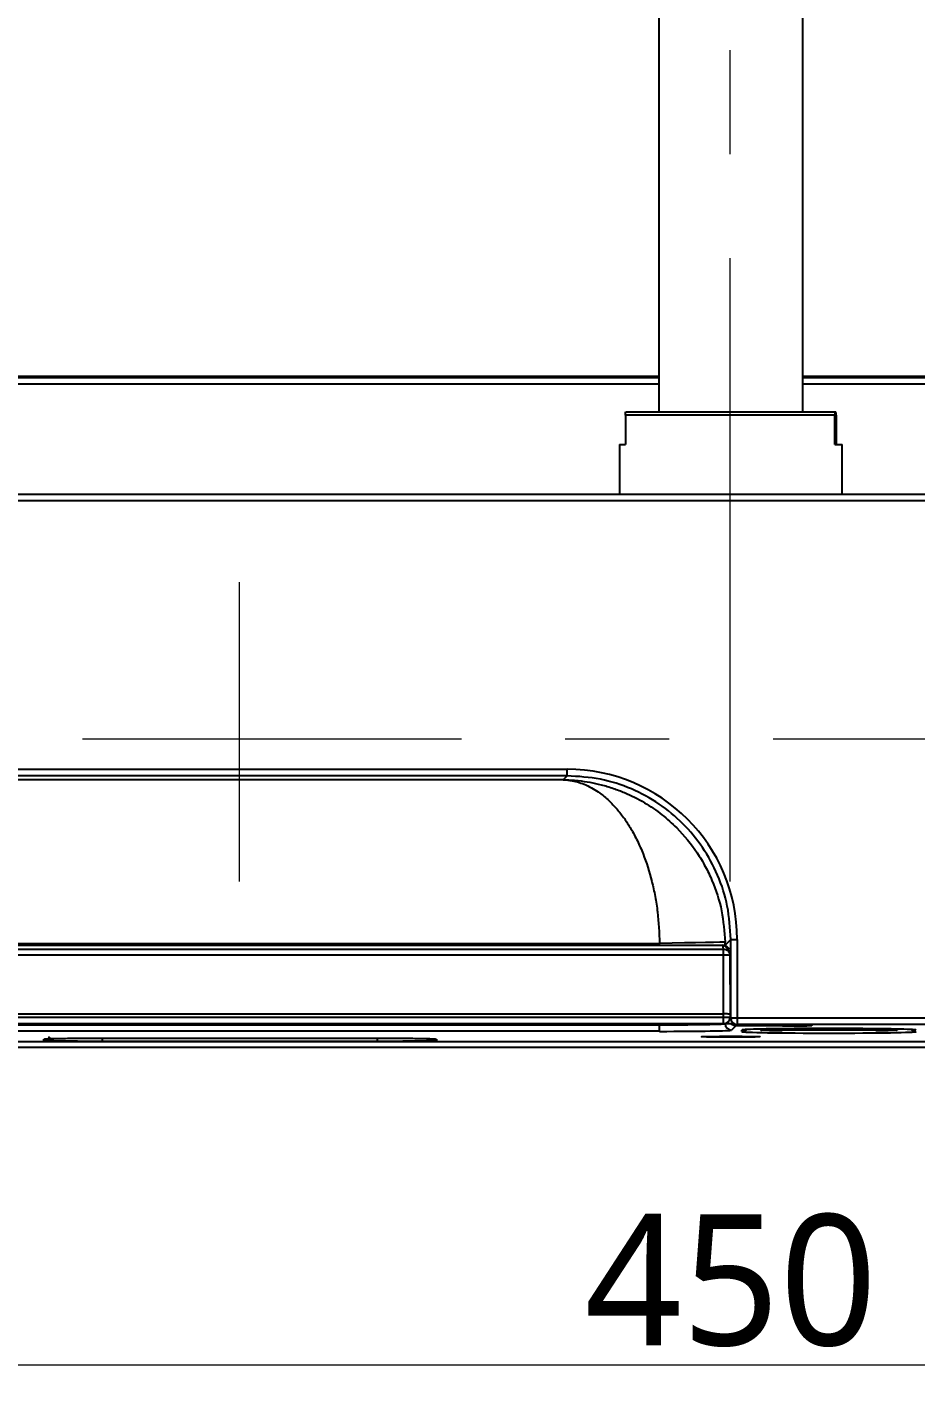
# Model space of a CAD drawing. Extents: x -2463 to 697, y 0 to 2315.
# Drawn here: x -1796.7 to -1660.8, y 392.6 to 599 of the extents above; entities that cross this region are included whole.
import ezdxf

# ---------------------------------------------------------------- set-up
doc = ezdxf.new("R2010")
doc.units = 0
doc.header["$LTSCALE"] = 10
doc.header["$MEASUREMENT"] = 0
doc.header["$PDMODE"] = 3
doc.header["$PDSIZE"] = -10
doc.linetypes.add('CENTER2', pattern=[28.575, 19.05, -3.175, 3.175, -3.175])
doc.layers.get('0').update_dxf_attribs({"linetype": 'CONTINUOUS'})
doc.layers.get('DEFPOINTS').update_dxf_attribs({"linetype": 'CONTINUOUS'})
doc.layers.add('Cneter', color=1, linetype='CENTER2', lineweight=13)
doc.styles.add('Daelim Dimension', font='NanumGothic.ttf')
doc.dimstyles.new('DEFAULT', dxfattribs={"dimscale": 2, "dimtxt": 2, "dimasz": 2, "dimexe": 0, "dimexo": 2, "dimgap": 1, "dimtad": 1, "dimdec": 1, "dimzin": 9, "dimdsep": 46, "dimtxsty": 'Daelim Dimension', "dimcen": 0.5, "dimclrd": 252, "dimclre": 252, "dimclrt": 3, "dimadec": 1, "dimazin": 0, "dimtfac": 1, "dimtdec": 1, "dimtix": 1, "dimtmove": 0, "dimatfit": 3, "dimfxl": 1, "dimtolj": 1, "dimtzin": 1, "dimlwd": 9, "dimlwe": 9, "dimarcsym": 0})

# ---------------------------------------------------------------- blocks, each defined once
blk = doc.blocks.new('*D40')
at = {"color": 5, "lineweight": 9, "ltscale": 0.5, "transparency": 16777216}
for p, q in [((-1914.12, 440.84), (-1914.12, 392.6)), ((-1464.12, 440.84), (-1464.12, 392.6)), ((-1906.12, 394.6), (-1472.12, 394.6))]:
    blk.add_line(p, q, dxfattribs=at)
at = {"color": 5, "ltscale": 0.5, "transparency": 16777216}
for points in [[(-1906.12, 395.93), (-1906.12, 393.27), (-1914.12, 394.6)], [(-1472.12, 395.93), (-1472.12, 393.27), (-1464.12, 394.6)]]:
    blk.add_solid(points, dxfattribs=at)
at = {"layer": 'DEFPOINTS', "color": 0, "ltscale": 0.5, "transparency": 16777216}
for p in [(-1914.12, 444.84), (-1464.12, 444.84), (-1464.12, 394.6)]:
    blk.add_point(p, dxfattribs=at)
at = {"color": 7, "ltscale": 0.5, "transparency": 16777216, "insert": (-1689.12, 407.46), "char_height": 20, "attachment_point": 5, "style": 'Daelim Dimension'}
blk.add_mtext('\\A1;450', dxfattribs=at)

msp = doc.modelspace()

# ---------------------------------------------------------------- linework, layer by layer
at = {"color": 7, "linetype": 'Continuous', "lineweight": 25}
for p, q in [((-1700.12, 996.51), (-1700.12, 540.23)), ((-1678.12, 540.23), (-1678.12, 996.51)), ((-1700.12, 545.63), (-1904.13, 545.63)), ((-1474.12, 545.63), (-1678.12, 545.63)), ((-1705.22, 539.73), (-1705.22, 535.23)), ((-1673.23, 539.73), (-1705.22, 539.73)), ((-1705.19, 540.23), (-1673.2, 540.23)), ((-1673.23, 535.23), (-1673.23, 539.73)), ((-1673.2, 540.23), (-1673.06, 540.23)), ((-1673.03, 539.73), (-1673.03, 535.23)), ((-1706.12, 535.23), (-1706.12, 527.63)), ((-1706.12, 535.23), (-1705.22, 535.23)), ((-1673.23, 535.23), (-1672.12, 535.23)), ((-1672.12, 527.63), (-1672.12, 535.23)), ((-1887.05, 527.63), (-1491.19, 527.63)), ((-1491.19, 526.63), (-1887.05, 526.63)), ((-1901.5, 485.61), (-1714.14, 485.61)), ((-1714.14, 484.61), (-1714.14, 485.61)), ((-1714.74, 484.01), (-1910.95, 484.01)), ((-1714.14, 484.61), (-1901.5, 484.61)), ((-1714.14, 484.61), (-1714.74, 484.01)), ((-1911.4, 459.01), (-1700, 459.01)), ((-1690.25, 458.13), (-1690.33, 458.73)), ((-1690, 458.76), (-1689.14, 459.62)), ((-1689.14, 459.62), (-1688.14, 459.62)), ((-1689.14, 447.61), (-1689.14, 459.62)), ((-1688.14, 459.62), (-1688.14, 447.61)), ((-1901.49, 458.13), (-1690.25, 458.13)), ((-1690.25, 457.21), (-1901.49, 457.21)), ((-1690.25, 457.21), (-1690.25, 458.13)), ((-1690.24, 448.23), (-1690.25, 457.21)), ((-1689.25, 457.16), (-1689.24, 448.2)), ((-1689.25, 456.73), (-1689.19, 456.73)), ((-1689.19, 456.73), (-1689.16, 456.73)), ((-1689.16, 456.73), (-1689.15, 447.6)), ((-1901.5, 448.23), (-1690.24, 448.23)), ((-1690.24, 447.73), (-1690.24, 448.23)), ((-1690.24, 448.23), (-1690.24, 448.23)), ((-1689.24, 448.2), (-1689.24, 447.73)), ((-1911.4, 446.56), (-1700, 446.56)), ((-1901.5, 447.73), (-1690.24, 447.73)), ((-1690.24, 446.73), (-1901.5, 446.73)), ((-1700, 445.57), (-1700, 446.56)), ((-1690.24, 446.73), (-1690.24, 447.73)), ((-1690.24, 447.73), (-1689.24, 447.73)), ((-1688.62, 446.73), (-1690.24, 446.73)), ((-1689.15, 447.6), (-1689.14, 447.61)), ((-1689.14, 447.61), (-1688.14, 447.61)), ((-1688.35, 446.41), (-1689, 445.75)), ((-1681.23, 446.41), (-1688.35, 446.41)), ((-1688.14, 446.61), (-1688.15, 446.6)), ((-1688.15, 446.6), (-1681.2, 446.6)), ((-1688.14, 447.61), (-1688.14, 446.61)), ((-1676.7, 446.52), (-1676.74, 446.48)), ((-1700, 445.57), (-1911.4, 445.57)), ((-1794.12, 444.19), (-1794.12, 444.38)), ((-1785.13, 444.54), (-1743.11, 444.54)), ((-1743.11, 444.03), (-1785.13, 444.03)), ((-1734.12, 444.38), (-1734.12, 444.19)), ((-1687.42, 445.53), (-1687.42, 445.77)), ((-1847.9, 443.17), (-1624.88, 443.17))]:
    msp.add_line(p, q, dxfattribs=at)
at = {"color": 8, "linetype": 'Continuous', "lineweight": 25}
for p, q in [((-1886.62, 545.47), (-1700.12, 545.47)), ((-1678.12, 545.47), (-1491.62, 545.47)), ((-1700.12, 544.47), (-1886.62, 544.47)), ((-1491.62, 544.47), (-1678.12, 544.47)), ((-1700, 458.76), (-1690.98, 458.76)), ((-1700, 458.76), (-1700, 458.73)), ((-1690.06, 458.76), (-1690, 458.76)), ((-1689.16, 455.78), (-1689.25, 455.78)), ((-1700, 446.73), (-1700, 446.56)), ((-1689.24, 447.78), (-1689.15, 447.78)), ((-1688.35, 446.41), (-1688.35, 446.63)), ((-1688.14, 447.61), (-1548.94, 447.61)), ((-1548.25, 446.61), (-1688.14, 446.61)), ((-1681.23, 446.41), (-1681.23, 446.6)), ((-1827.97, 444.03), (-1624.45, 444.03)), ((-1785.13, 444.03), (-1785.13, 444.54)), ((-1743.11, 444.03), (-1743.11, 444.53))]:
    msp.add_line(p, q, dxfattribs=at)
at = {"color": 7, "linetype": 'Continuous', "lineweight": 25, "flags": 128}
for points in [[(-1690, 459.19), (-1690.23, 459.18), (-1690.81, 459.17), (-1691.75, 459.16), (-1692.99, 459.14), (-1694.5, 459.11), (-1696.22, 459.08), (-1698.07, 459.05), (-1700, 459.01)], [(-1684.61, 445.79), (-1684.53, 445.77), (-1684.33, 445.75)], [(-1663.63, 445.79), (-1663.72, 445.77), (-1663.91, 445.75)]]:
    msp.add_lwpolyline(points, dxfattribs=at)
at = {"color": 8, "linetype": 'Continuous', "lineweight": 25, "flags": 128}
msp.add_lwpolyline([(-1676.7, 446.52), (-1676.8, 446.53), (-1676.84, 446.54)], dxfattribs=at)
at = {"color": 7, "linetype": 'Continuous', "lineweight": 25}
for centre, radius, start, end in [((-1689.99, 452.57), 4.65, 80.826, 93.192), ((-1690.24, 447.73), 1, 270.0038, 0.0047), ((-1688.14, 447.61), 1, 180.0207, 269.9794)]:
    msp.add_arc(centre, radius, start, end, dxfattribs=at)
at = {"color": 8, "linetype": 'Continuous', "lineweight": 25}
for centre, radius, start, end in [((-1689, 446.75), 1, 181.3982, 269.9794), ((-1676.74, 446.98), 0.5, 240.2503, 269.9836), ((-1794.12, 445.19), 1, 269.9977, 337.0377), ((-1734.12, 445.19), 1, 229.6626, 270.0004), ((-1687.42, 446.53), 1, 270.0002, 317.1859), ((-1660.82, 446.53), 1, 222.8134, 270.0004)]:
    msp.add_arc(centre, radius, start, end, dxfattribs=at)
at = {"color": 7, "linetype": 'Continuous', "lineweight": 25}
for centre, major_axis, ratio, start_param, end_param in [((-1714.15, 459.61), (-18.39, -18.39), 0.999695, 2.356347, 3.926839), ((-1715, 458.75), (-10.61, -10.61), 0.999695, 2.356347, 2.373495), ((-1715, 458.75), (17.68, 17.68), 0.999939, 5.497939, 5.515088), ((-1690.24, 448.2), (1, 0), 0.026186, 6.26572, 7.853946), ((-1674.12, 445.77), (13.3, 0), 0.017455, 0.28934, 2.863462), ((-1674.12, 445.77), (10.3, 0), 0.017455, 6.150264, 9.557699), ((-1681.24, 446.48), (4.51, 0), 0.017472, 4.715982, 6.266633), ((-1681.21, 446.52), (4.51, 0), 0.017438, 1.243188, 1.568939), ((-1700, 445.76), (11, 0), 0.017455, 4.712389, 6.265732), ((-1674.12, 445.53), (13.3, 0), 0.017455, 3.141593, 6.283185), ((-1682.35, 445.75), (2, 0), 0.017455, 3.274514, 5.280094), ((-1674.12, 445.53), (13.3, 0), 0.017455, 1.003091, 2.138501), ((-1665.9, 445.75), (2, 0), 0.017455, 4.144684, 6.150264)]:
    msp.add_ellipse(centre, major_axis=major_axis, ratio=ratio, start_param=start_param, end_param=end_param, dxfattribs=at)
at = {"color": 8, "linetype": 'Continuous', "lineweight": 25}
for centre, major_axis, ratio, start_param, end_param in [((-1681.21, 446.52), (4.51, 0), 0.017438, 6.266662, 7.526373), ((-1674.12, 445.77), (13.3, 0), 0.017455, 2.863462, 3.141593), ((-1674.12, 445.77), (13.3, 0), 0.017455, 0, 0.28934)]:
    msp.add_ellipse(centre, major_axis=major_axis, ratio=ratio, start_param=start_param, end_param=end_param, dxfattribs=at)
at = {"color": 7, "linetype": 'Continuous', "lineweight": 25}
msp.add_ellipse((-1689.12, 444.74), major_axis=(4.5, 0), ratio=0.017455, dxfattribs=at)
for points, knots in [([(-1705.22, 539.73), (-1705.22, 539.83), (-1705.21, 540.02), (-1705.2, 540.16), (-1705.19, 540.23)], [0, 0, 0, 0, 0.5591026, 1, 1, 1, 1]), ([(-1673.2, 540.23), (-1673.2, 540.15), (-1673.21, 540), (-1673.22, 539.81), (-1673.23, 539.73)], [0, 0, 0, 0, 0.560149, 1, 1, 1, 1]), ([(-1673.03, 539.73), (-1673.03, 539.83), (-1673.04, 540.02), (-1673.05, 540.16), (-1673.06, 540.23)], [0, 0, 0, 0, 0.559103, 1, 1, 1, 1]), ([(-1714.74, 484.01), (-1713.97, 483.98), (-1712.61, 483.93), (-1710.67, 483.65), (-1708.88, 483.26), (-1707.11, 482.74), (-1704.87, 481.88), (-1702.36, 480.61), (-1699.69, 478.78), (-1696.91, 476.31), (-1694.69, 473.61), (-1693.01, 470.81), (-1691.63, 467.92), (-1690.36, 464.06), (-1690.12, 460.8), (-1690, 459.19)], [0, 0, 0, 0, 0.0643041, 0.1142788, 0.1628554, 0.2171242, 0.2665202, 0.3592918, 0.4450008, 0.5237417, 0.6497685, 0.7095137, 0.7671756, 0.8851781, 1, 1, 1, 1]), ([(-1714.74, 484.01), (-1714.28, 483.98), (-1713.47, 483.92), (-1712.32, 483.62), (-1711.24, 483.22), (-1710.19, 482.68), (-1709.01, 481.91), (-1707.79, 480.9), (-1706.53, 479.58), (-1705.41, 478.13), (-1704.36, 476.51), (-1703.4, 474.72), (-1702.26, 472.11), (-1701.34, 469.25), (-1700.67, 466.2), (-1700.17, 463.06), (-1700.07, 460.63), (-1700, 459.01)], [0, 0, 0, 0, 0.0642911, 0.1142517, 0.1628169, 0.2170736, 0.2664522, 0.3367023, 0.402964, 0.4652744, 0.5236771, 0.5879081, 0.6498366, 0.7670565, 0.8266173, 0.8852094, 1, 1, 1, 1]), ([(-1689.14, 459.62), (-1689.24, 461.32), (-1689.44, 464.68), (-1690.99, 469.45), (-1693.31, 473.72), (-1696.36, 477.4), (-1700.03, 480.44), (-1704.3, 482.76), (-1709.07, 484.31), (-1712.43, 484.51), (-1714.14, 484.61)], [0, 0, 0, 0, 0.130125, 0.256833, 0.380124, 0.5, 0.619874, 0.743164, 0.869872, 1, 1, 1, 1]), ([(-1901.4, 458.73), (-1897.53, 458.73), (-1890.61, 458.73), (-1878.25, 458.73), (-1860.06, 458.73), (-1827.58, 458.73), (-1769.58, 458.73), (-1721.29, 458.73), (-1690.33, 458.73)], [0, 0, 0, 0, 0.0550737, 0.0983455, 0.1756164, 0.3136004, 0.5600002, 1, 1, 1, 1]), ([(-1690.33, 458.73), (-1690.2, 458.71), (-1689.94, 458.68), (-1689.6, 458.45), (-1689.38, 458.12), (-1689.34, 457.86), (-1689.33, 457.73)], [0, 0, 0, 0, 0.2499994, 0.5, 0.7499962, 1, 1, 1, 1]), ([(-1689.34, 457.55), (-1689.46, 457.86), (-1689.7, 458.5), (-1690.11, 458.65), (-1690.32, 458.72)], [0, 0, 0, 0, 0.495722, 1, 1, 1, 1]), ([(-1689.34, 457.56), (-1689.32, 457.5), (-1689.26, 457.37), (-1689.25, 457.24), (-1689.25, 457.16)], [0, 0, 0, 0, 0.438, 1, 1, 1, 1]), ([(-1689.33, 457.73), (-1689.31, 457.7), (-1689.29, 457.65), (-1689.26, 457.31), (-1689.25, 457.16)], [0, 0, 0, 0, 0.559766, 1, 1, 1, 1]), ([(-1700, 446.56), (-1698.96, 446.57), (-1697.34, 446.57), (-1695.26, 446.59), (-1693.69, 446.61), (-1692.24, 446.64), (-1691.06, 446.67), (-1690.2, 446.71), (-1690.07, 446.74), (-1690, 446.75)], [0, 0, 0, 0, 0.1998961, 0.3125698, 0.4335203, 0.5627438, 0.7002349, 0.8459891, 1, 1, 1, 1]), ([(-1689.15, 447.6), (-1689.14, 447.47), (-1689.11, 447.21), (-1688.88, 446.88), (-1688.55, 446.65), (-1688.28, 446.62), (-1688.15, 446.6)], [0, 0, 0, 0, 0.2499986, 0.5000012, 0.7499999, 1, 1, 1, 1]), ([(-1794.12, 444.38), (-1794.09, 444.39), (-1794.02, 444.41), (-1793.48, 444.44), (-1792.65, 444.47), (-1791.52, 444.49), (-1790.15, 444.51), (-1788.59, 444.52), (-1786.9, 444.53), (-1785.72, 444.53), (-1785.13, 444.54)], [0, 0, 0, 0, 0.1257257, 0.2510397, 0.3761027, 0.5010263, 0.6256397, 0.749988, 0.8745862, 1, 1, 1, 1]), ([(-1785.13, 444.03), (-1785.73, 444.03), (-1786.91, 444.03), (-1788.61, 444.04), (-1790.17, 444.05), (-1791.54, 444.07), (-1792.66, 444.1), (-1793.48, 444.13), (-1794.02, 444.16), (-1794.09, 444.18), (-1794.12, 444.19)], [0, 0, 0, 0, 0.125725, 0.2510389, 0.3761023, 0.5010248, 0.6256363, 0.7499849, 0.8745849, 1, 1, 1, 1]), ([(-1743.11, 444.54), (-1742.52, 444.53), (-1741.34, 444.53), (-1739.64, 444.52), (-1738.07, 444.51), (-1736.7, 444.49), (-1735.59, 444.47), (-1734.76, 444.44), (-1734.23, 444.41), (-1734.16, 444.39), (-1734.12, 444.38)], [0, 0, 0, 0, 0.125725, 0.251039, 0.376103, 0.501025, 0.625637, 0.749985, 0.874585, 1, 1, 1, 1]), ([(-1734.12, 444.19), (-1734.16, 444.18), (-1734.23, 444.16), (-1734.77, 444.13), (-1735.6, 444.1), (-1736.72, 444.07), (-1738.09, 444.05), (-1739.65, 444.04), (-1741.35, 444.03), (-1742.52, 444.03), (-1743.11, 444.03)], [0, 0, 0, 0, 0.125726, 0.25104, 0.376103, 0.501026, 0.625639, 0.749988, 0.874586, 1, 1, 1, 1])]:
    msp.add_open_spline(points, degree=3, knots=knots, dxfattribs=at)
at = {"color": 8, "linetype": 'Continuous', "lineweight": 25}
for points, knots in [([(-1690.25, 458.13), (-1690.12, 458.11), (-1689.86, 458.09), (-1689.55, 457.88), (-1689.39, 457.68), (-1689.35, 457.57), (-1689.34, 457.56)], [0, 0, 0, 0, 0.338868, 0.673526, 0.963124, 1, 1, 1, 1]), ([(-1688.35, 446.41), (-1688.46, 446.42), (-1688.7, 446.44), (-1688.95, 446.59), (-1689.05, 446.7), (-1689.08, 446.73)], [0, 0, 0, 0, 0.418458, 0.875629, 1, 1, 1, 1])]:
    msp.add_open_spline(points, degree=3, knots=knots, dxfattribs=at)
at = {"layer": 'Cneter', "lineweight": 5, "ltscale": 0.5}
for p, q in [((-1689.22, 468.47), (-1689.22, 1518.39)), ((-1764.22, 468.47), (-1764.22, 514.22)), ((-1587.42, 490.23), (-1788.2, 490.23))]:
    msp.add_line(p, q, dxfattribs=at)

# ---------------------------------------------------------------- dimensions: what is measured, and where the dimension line sits
at = {"color": 5, "ltscale": 0.5}
dim = msp.add_linear_dim(base=(-1464.12, 394.6), p1=(-1914.12, 444.84), p2=(-1464.12, 444.84), dimstyle='DEFAULT', override={"dimtxt": 10, "dimasz": 4, "dimexe": 1, "dimdec": 0, "dimclrd": 5, "dimclre": 5, "dimclrt": 7}, dxfattribs=at)
dim.commit()
dim.dimension.update_dxf_attribs({"geometry": '*D40', "text_midpoint": (-1689.12, 407.46)})

doc.saveas('drawing.dxf')
